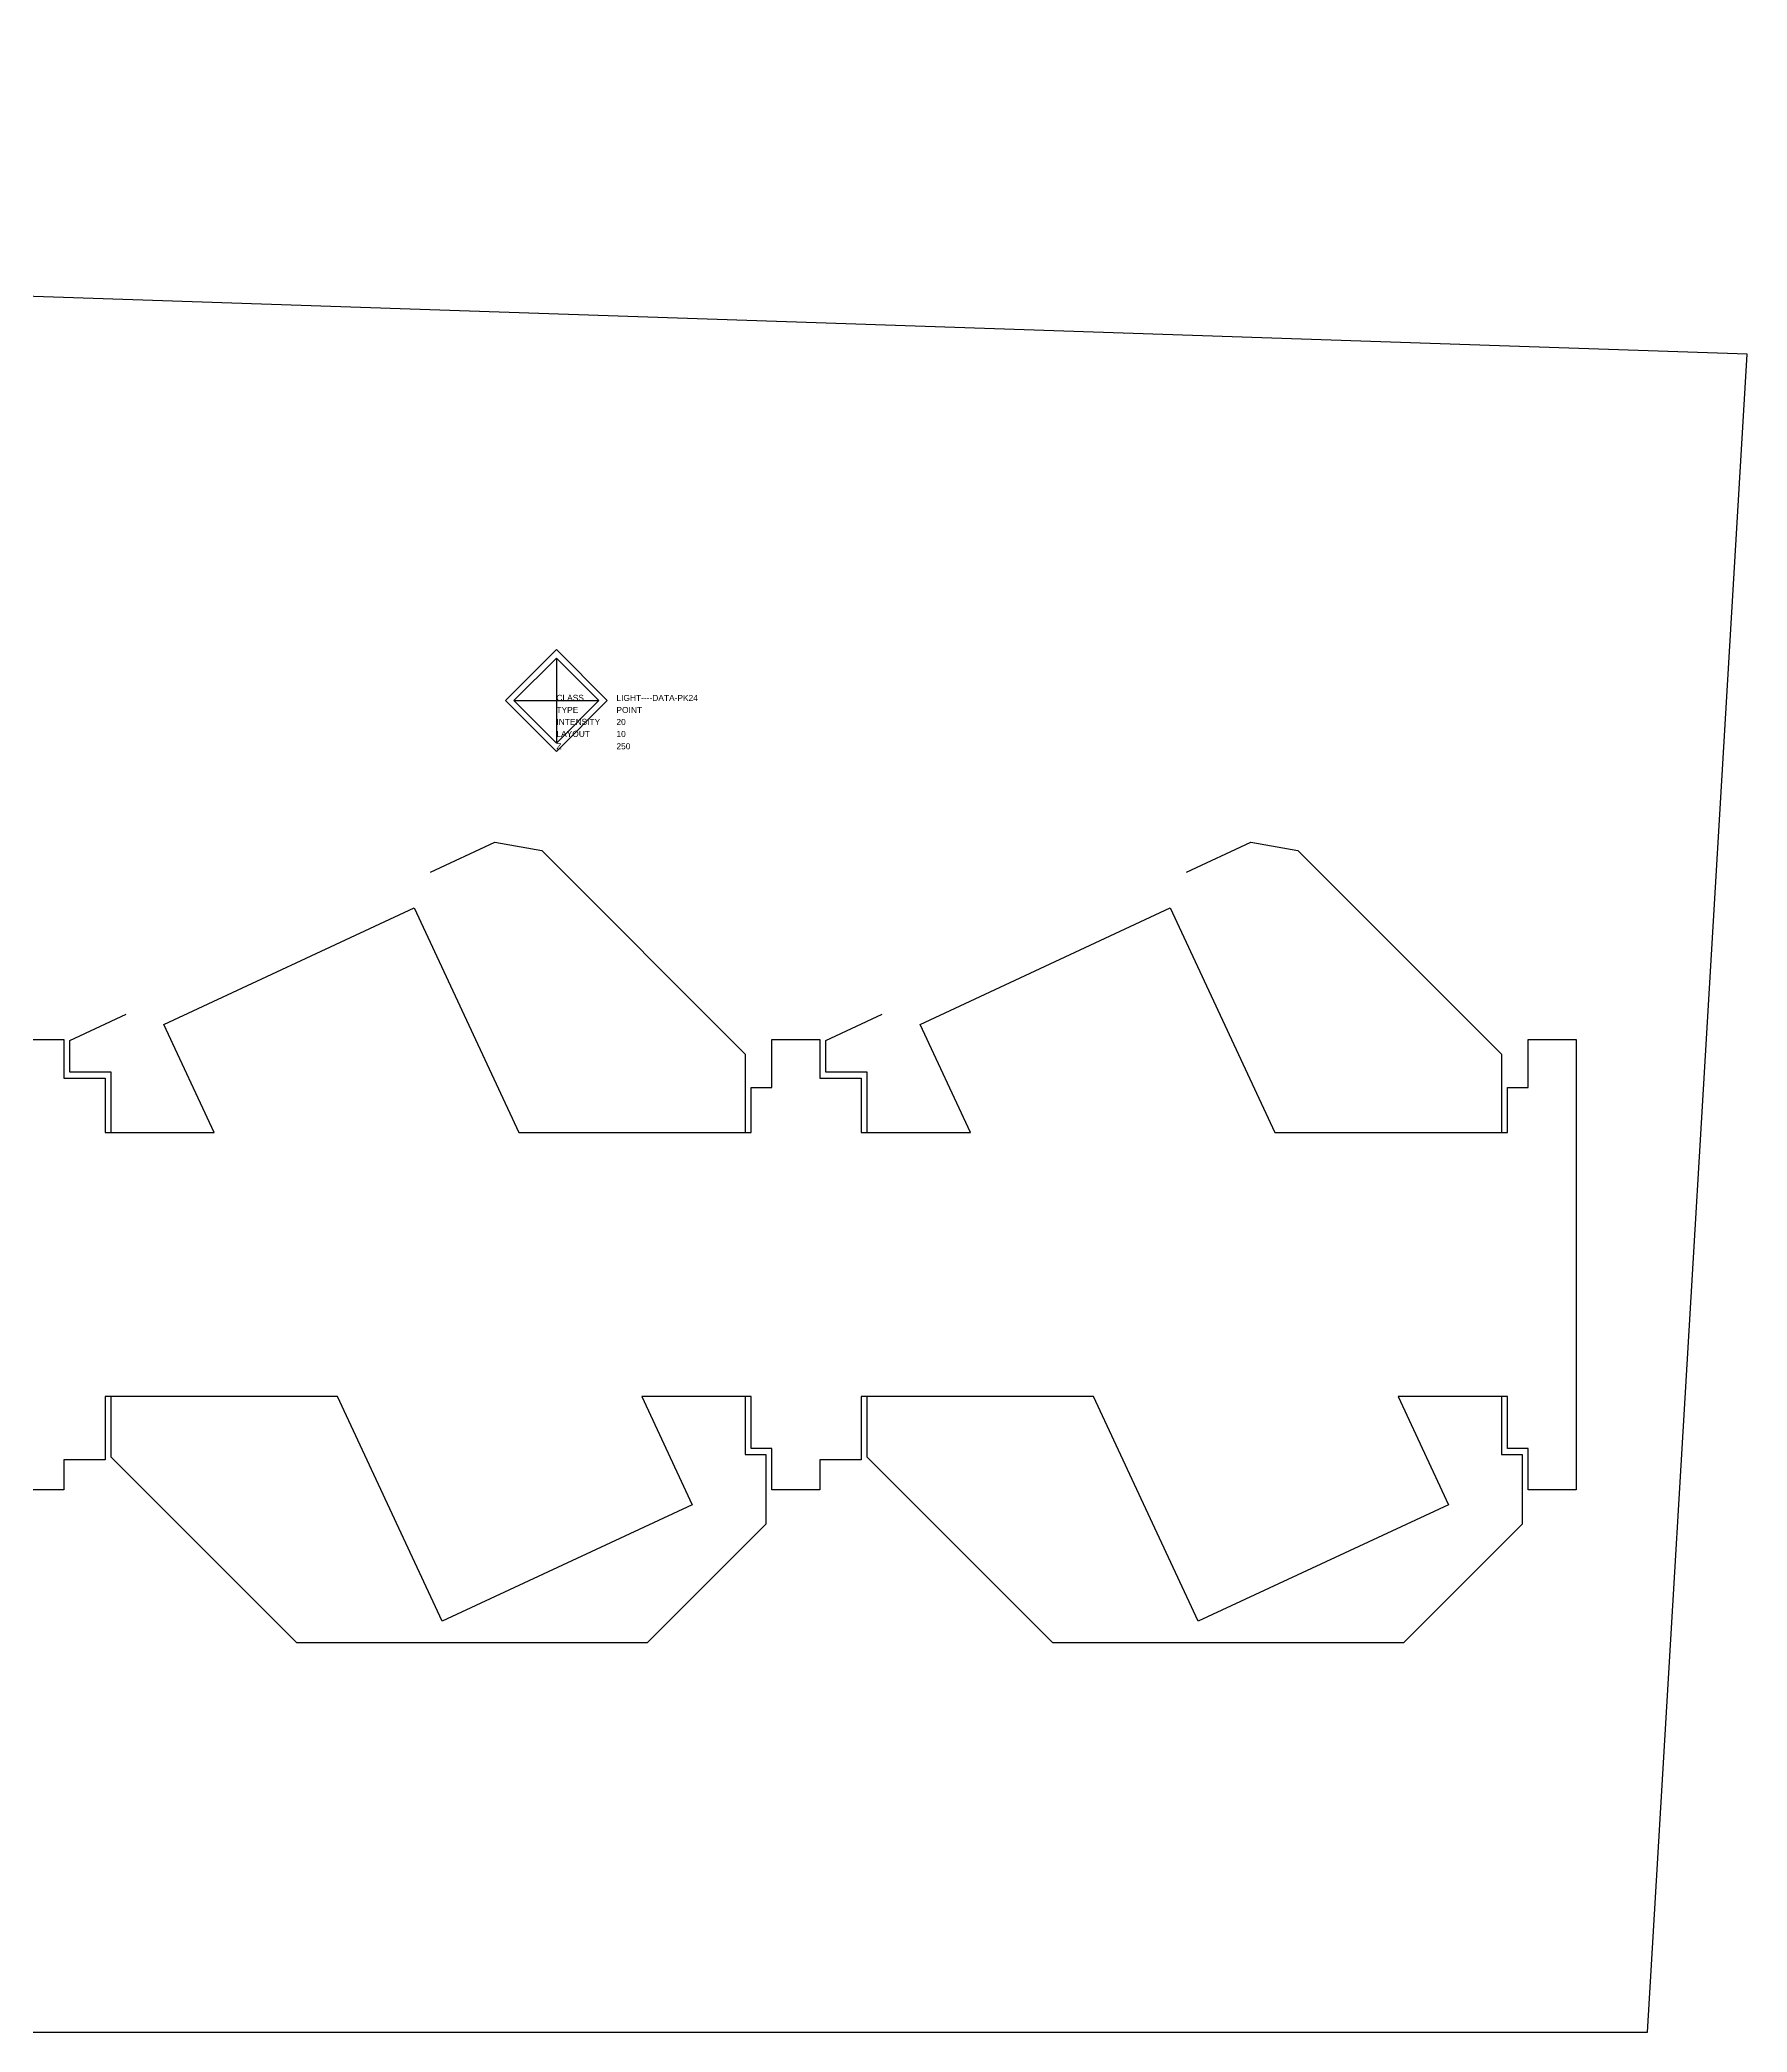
# Model space of a CAD drawing. Header units: millimetres. Extents: x 1600 to 11192, y 921 to 14160.
# Drawn here: x 8099 to 9522, y 9710 to 11370 of the extents above; entities that cross this region are included whole.
import ezdxf

# ---------------------------------------------------------------- set-up
doc = ezdxf.new("R2010")
doc.units = ezdxf.units.MM
doc.linetypes.add('PHANTOM', pattern=[12.7, 6.35, -1.27, 1.27, -1.27, 1.27, -1.27])
doc.layers.add('PK24E-DATA', color=7, linetype='Continuous')
doc.layers.add('PK24E-HELPER', color=253, linetype='PHANTOM', true_color=0xa1a1a1)
doc.styles.get("Standard").update_dxf_attribs({"font": 'arial.ttf'})

# ---------------------------------------------------------------- blocks, each defined once
blk = doc.blocks.new('GirisDoseme')
at = {"color": 3, "elevation": 827.4}
blk.add_lwpolyline([(-1644.5, -639.4), (6056, -639.4), (6139.1, 758.4), (-1643.1, 1020.3), (-1644.5, -639.4)], dxfattribs=at)
at = {"color": 1}
blk.add_lwpolyline([(4696.5, 187.5), (4736.5, 187.5), (4736.5, 155.2), (4770.8, 155.2), (4770.8, 110), (4861.8, 110), (4819.9, 199.9), (5028.3, 297.1), (5115.6, 110), (5309.3, 110), (5309.3, 147.5), (5326.5, 147.5), (5326.5, 187.5), (5366.5, 187.5), (5366.5, 155.2), (5400.8, 155.2), (5400.8, 110), (5491.8, 110), (5449.9, 199.9), (5658.3, 297.1), (5745.6, 110), (5939.3, 110), (5939.3, 147.5), (5956.5, 147.5), (5956.5, 187.5), (5996.5, 187.5), (5996.5, -187.5), (5956.5, -187.5), (5956.5, -153.3), (5939.3, -153.3), (5939.3, -110), (5848.2, -110), (5890.1, -200), (5681.7, -297.1), (5594.4, -110), (5400.8, -110), (5400.8, -162.6), (5366.5, -162.6), (5366.5, -187.5), (5326.5, -187.5), (5326.5, -153.3), (5309.3, -153.3), (5309.3, -110), (5218.2, -110), (5260.1, -200), (5051.7, -297.1), (4964.4, -110), (4770.8, -110), (4770.8, -162.6), (4736.5, -162.6), (4736.5, -187.5), (4696.5, -187.5)], dxfattribs=at)
blk = doc.blocks.new('Duvarlar')
at = {"color": 3}
for points in [[(5042, 327), (5095.6, 351.9), (5134.7, 345), (5304.3, 175.4), (5304.3, 110)], [(5672, 327), (5725.6, 351.9), (5764.7, 345), (5934.3, 175.4), (5934.3, 110)], [(4775.8, 110), (4775.8, 160.2), (4741.5, 160.2), (4741.5, 186.8), (4788.3, 208.6)], [(5405.8, 110), (5405.8, 160.2), (5371.5, 160.2), (5371.5, 186.8), (5418.3, 208.6)], [(5304.3, -110), (5304.3, -158.3), (5321.5, -158.3), (5321.5, -216.3), (5222.6, -315.2), (4930.5, -315.2), (4775.8, -160.5), (4775.8, -110)], [(5934.3, -110), (5934.3, -158.3), (5951.5, -158.3), (5951.5, -216.3), (5852.6, -315.2), (5560.5, -315.2), (5405.8, -160.5), (5405.8, -110)]]:
    blk.add_lwpolyline(points, dxfattribs=at)
blk = doc.blocks.new('LIGHT----DATA-PK24')
at = {"color": 9, "true_color": 0xc7c8ca}
for p, q in [((0, 35.6), (0, -35.1)), ((-35.4, 0.3), (35.4, 0.3))]:
    blk.add_line(p, q, dxfattribs=at)
at = {"color": 9}
for points in [[(-42.4, 0.3), (0, 42.7), (42.4, 0.3), (0, -42.1)], [(-35.4, 0.3), (0, 35.6), (35.4, 0.3), (0, -35.1)]]:
    blk.add_lwpolyline(points, close=True, dxfattribs=at)
at = {"layer": 'PK24E-HELPER'}
blk.add_point((0, 0), dxfattribs=at)
at = {"layer": 'PK24E-DATA', "char_height": 5, "attachment_point": 7}
for s, insert in [('CLASS', (0, 0)), ('TYPE', (0, -10)), ('INTENSITY', (0, -20)), ('LAYOUT', (0, -30)), ('Z', (0, -40.3))]:
    blk.add_mtext_dynamic_manual_height_columns(s, width=42.855, gutter_width=17.5, heights=[0], dxfattribs=dict(at, insert=insert))
at = {"layer": 'PK24E-DATA'}
for tag, p in [('COMP_TYPE', (50, 0)), ('LIGHT_TYPE', (50, -10)), ('INTENSITY', (50, -20)), ('LAYOUT_ID', (50, -30)), ('Z', (50, -40.3))]:
    blk.add_attdef(tag, p, '', height=5, dxfattribs=at)

msp = doc.modelspace()

# ---------------------------------------------------------------- block references
for name in ['GirisDoseme', 'Duvarlar']:
    msp.add_blockref(name, (3382.5, 10349.9, -827.4))
msp.add_blockref('LIGHT----DATA-PK24', (8529.4, 10819.5)).add_auto_attribs({'COMP_TYPE': 'LIGHT----DATA-PK24', 'LIGHT_TYPE': 'POINT', 'INTENSITY': '20', 'LAYOUT_ID': '10', 'Z': '250'})

doc.saveas('drawing.dxf')
